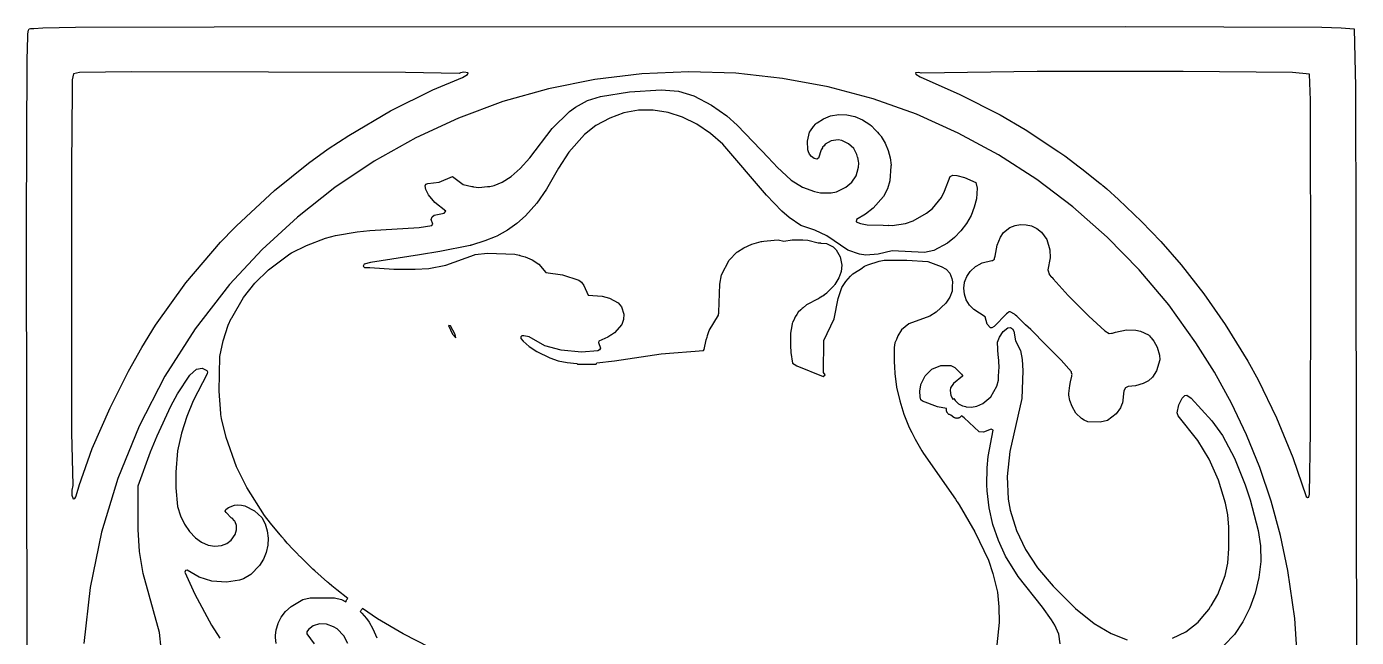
# Model space of a CAD drawing. Header units: millimetres. Extents: x 0 to 300, y 0 to 300.
# Drawn here: x 0.1 to 299.7, y 162.4 to 299.9 of the extents above; entities that cross this region are included whole.
import ezdxf

# ---------------------------------------------------------------- set-up
doc = ezdxf.new("R2010")
doc.units = ezdxf.units.MM
doc.layers.add('CUT', color=7, linetype='CONTINUOUS')

msp = doc.modelspace()

# ---------------------------------------------------------------- linework, layer by layer
at = {"layer": 'CUT'}
for points in [[(0.366, 59.9665), (0.0915, 255.6501), (0.2368, 292.4686), (0.335, 297.7414), (0.3813, 298.3266), (0.4992, 299.155), (0.669, 299.4081), (0.995, 299.4882), (1.1712, 299.4989), (1.385, 299.5118), (1.7546, 299.5342), (3.732, 299.6538), (11.1299, 299.817), (42.3861, 299.9015), (247.7192, 299.939), (291.89, 299.7865), (296.2908, 299.6503), (299.2181, 299.4518), (299.4814, 286.4292), (299.6034, 252.5407), (299.695, 149.9851)], [(286.2501, 159.7129), (285.8243, 166.6778), (284.2687, 177.4713), (282.5673, 185.3403), (280.4666, 193.0753), (277.9009, 200.6505), (274.9156, 208.0208), (271.534, 215.1784), (267.7566, 222.0919), (263.5534, 228.7608), (257.4281, 237.2612), (250.7463, 245.1882), (243.5283, 252.56), (235.8232, 259.3529), (227.6618, 265.5361), (219.0436, 271.08), (209.9972, 275.9548), (200.5883, 280.1884), (190.813, 283.6613), (180.7026, 286.3495), (170.406, 288.263), (159.8685, 289.4235), (149.2698, 289.7575), (138.6999, 289.3019), (128.1306, 288.0238), (117.6847, 285.9467), (107.4208, 283.052), (97.4323, 279.3355), (87.7744, 274.871), (78.428, 269.6176), (69.5348, 263.6772), (61.0989, 257.0366), (53.1714, 249.747), (45.8016, 241.8308), (38.0343, 231.8727), (31.2107, 221.2139), (25.4221, 209.9756), (20.6689, 198.2188), (16.982, 186.097), (14.3915, 173.6402), (12.9585, 161.0315)], [(56.3468, 161.0416), (56.1777, 162.4103), (56.1889, 162.7972), (56.1895, 162.82), (56.1897, 162.8252), (56.1898, 162.828), (56.3218, 164.1157), (56.7495, 165.5466), (56.7923, 165.634), (57.472, 166.935), (58.4394, 168.2142), (59.708, 169.3831), (62.3416, 170.9139), (63.9957, 171.3341), (69.4671, 171.3295), (71.0474, 170.9259), (72.0485, 170.4343), (72.0645, 170.5062), (72.0852, 170.5816), (72.1219, 170.6936), (72.1694, 170.8014), (72.2272, 170.904), (72.2949, 171.0005), (72.3717, 171.0899), (72.455, 171.1695), (70.0173, 173.1085), (68.883, 174.0455), (68.2711, 174.5509), (68.1455, 174.6546), (67.9129, 174.8468), (65.0639, 177.3656), (64.6152, 177.7964), (64.0625, 178.327), (62.7912, 179.5477), (62.0284, 180.2802), (61.3099, 181.0039), (61.2032, 181.116), (60.1718, 182.2001), (60.1466, 182.2266), (58.8244, 183.6164), (58.2, 184.3375), (57.6054, 185.0432), (57.3508, 185.3453), (57.1998, 185.5245), (55.0357, 188.0927), (53.7199, 189.8334), (49.6928, 196.1477), (47.4168, 200.7913), (45.0348, 207.4183), (44.0388, 211.6616), (43.8728, 212.6281), (43.8413, 212.8119), (43.8411, 212.8125), (43.8389, 212.8254), (43.499, 217.8165), (43.6512, 225.6396), (44.3576, 229.1872), (45.4883, 232.6743), (46.1834, 234.1893), (46.3319, 234.359), (48.9552, 238.9346), (51.5176, 242.1681), (54.5985, 245.1575), (59.41, 248.7661), (59.7922, 249.0106), (63.162, 250.6804), (67.427, 252.278), (69.6596, 252.8677), (74.5421, 253.7527), (77.3902, 254.0593), (88.5383, 254.7013), (91.394, 255.1406), (91.5974, 255.4762), (91.2696, 256.4862), (91.4582, 257.1174), (91.9036, 257.4672), (94.202, 257.9015), (94.5111, 258.3428), (92.0763, 260.3393), (90.6161, 262.0432), (90.0193, 263.2473), (89.8955, 264.1217), (90.0475, 264.4566), (90.4583, 264.6456), (93.0407, 264.9228), (96.0122, 266.1702), (98.4346, 264.396), (100.3951, 263.914), (100.6072, 263.914), (100.7694, 263.8558), (101.9787, 263.7035), (103.8974, 263.9068), (103.924, 263.9143), (104.4279, 263.9144), (105.408, 264.1266), (107.2274, 264.9202), (109.2713, 266.2007), (111.3177, 267.9788), (113.498, 270.4029), (118.5343, 276.9639), (122.4158, 280.8153), (123.7697, 281.7924), (126.4828, 283.3168), (129.3978, 284.2214), (135.9078, 285.2661), (143.0501, 285.6934), (146.9272, 285.4122), (150.3823, 284.33), (154.4312, 282.2735), (157.8748, 279.8731), (160.1724, 277.7585), (167.2985, 270.2956), (167.9756, 269.5593), (168.3613, 269.1827), (169.2035, 268.3006), (172.3657, 265.3539), (174.9191, 263.7657), (177.589, 262.786), (178.9209, 262.5381), (179.5665, 262.5302), (179.7179, 262.5113), (179.8782, 262.5264), (181.3782, 262.508), (182.5351, 262.7406), (184.6994, 263.7517), (186.0187, 264.9296), (186.9653, 266.3713), (187.4465, 267.9505), (187.4571, 268.1535), (187.4847, 268.2265), (187.595, 269.2383), (187.5315, 269.5839), (187.5319, 269.5908), (187.5243, 269.6233), (187.3746, 270.4389), (187.3053, 270.5595), (187.1748, 271.1175), (186.4351, 272.4642), (185.2904, 273.5416), (183.7757, 274.269), (182.9417, 274.4416), (181.3481, 274.2393), (180.0294, 273.4902), (179.765, 273.1177), (179.4442, 272.8144), (179.4071, 272.6135), (179.129, 272.2218), (178.4887, 270.287), (178.1312, 270.0848), (177.5365, 270.2091), (176.9415, 270.708), (176.4941, 271.2045), (176.2214, 271.7742), (176.0732, 272.1609), (176.0417, 274.1705), (176.4966, 276.1983), (176.6848, 276.503), (177.3746, 277.4818), (177.9043, 278.031), (177.9957, 278.1131), (178.0006, 278.1175), (178.0485, 278.1605), (178.2081, 278.3039), (179.6015, 279.2038), (181.2291, 279.8198), (183.0675, 280.1109), (184.8758, 280.0485), (186.7082, 279.6651), (188.4238, 278.9593), (190.0715, 277.9332), (190.4659, 277.5732), (191.2776, 276.6997), (191.7705, 276.1692), (192.1298, 275.7826), (192.5217, 275.3608), (192.6316, 275.2243), (193.5493, 273.6801), (194.2072, 272.0466), (194.6653, 270.3933), (194.842, 268.7546), (194.841, 268.6918), (194.8388, 268.5566), (194.8387, 268.5524), (194.8376, 268.4799), (194.5728, 265.2148), (194.0449, 263.4453), (193.1213, 261.7166), (190.8308, 259.0768), (189.0691, 257.6828), (187.0571, 256.4943), (186.9731, 255.9574), (187.9549, 255.5879), (189.497, 255.3394), (193.0923, 255.2431), (194.1659, 255.1899), (194.3657, 255.209), (195.1055, 255.1891), (198.1277, 255.6039), (199.8585, 256.2207), (202.8289, 257.914), (204.1568, 258.9968), (206.1903, 261.4896), (206.925, 262.8734), (208.1467, 266.2159), (208.7433, 266.4742), (209.7068, 266.4381), (211.4194, 265.9675), (213.9236, 264.8514), (214.2516, 263.5464), (214.0973, 261.1679), (213.6089, 259.271), (212.8703, 257.4156), (211.8238, 255.5755), (210.5849, 253.9395), (209.1308, 252.459), (207.5334, 251.1931), (204.4945, 249.5438), (202.3619, 249.068), (195.1177, 249.4305), (191.9739, 248.6695), (189.1954, 248.4862), (187.7403, 248.6806), (185.1455, 249.5965), (180.3654, 252.8553), (177.6832, 254.076), (174.5397, 255.1276), (171.8668, 256.991), (170.2692, 258.3749), (166.7637, 262.0024), (156.9216, 273.4305), (154.1722, 275.8498), (151.0889, 277.9672), (147.892, 279.5833), (144.5988, 280.6108), (141.2758, 281.1241), (137.9893, 281.0956), (134.6657, 280.4903), (131.4642, 279.3426), (128.3593, 277.6366), (125.7976, 275.6704), (122.2669, 271.654), (119.9412, 268.0899), (117.2444, 263.3115), (115.0623, 260.1792), (112.478, 257.3513), (110.5049, 255.5969), (108.4086, 254.0896), (106.0621, 252.7828), (105.6311, 252.6045), (103.307, 251.6657), (100.3425, 250.7457), (100.2455, 250.7191), (100.147, 250.6921), (100.11, 250.682), (100.0544, 250.6667), (93.2008, 249.2751), (88.6323, 248.5202), (77.5875, 246.8141), (76.1165, 246.4767), (75.9027, 246.0022), (76.238, 245.7325), (77.0353, 245.6846), (77.1043, 245.6713), (77.4588, 245.6591), (82.8187, 245.3367), (87.656, 245.3061), (90.7273, 245.4885), (94.5363, 246.2147), (101.0232, 248.5791), (101.1622, 248.604), (103.9544, 248.9057), (110.0637, 248.6885), (111.038, 248.4833), (111.2091, 248.4357), (111.2163, 248.4338), (111.5097, 248.3522), (112.4455, 248.0923), (114.0046, 247.4437), (115.491, 246.422), (117.1043, 244.5407), (120.8106, 244.0498), (124.5254, 242.8687), (125.1445, 242.3831), (125.6347, 241.6734), (126.6276, 239.4882), (129.7828, 239.2348), (131.4028, 238.8014), (133.3483, 237.7713), (134.1527, 236.841), (134.6374, 235.1746), (134.5724, 234.0149), (134.1853, 232.888), (132.5298, 230.9808), (131.8401, 230.5039), (131.7362, 230.4434), (131.7123, 230.4295), (131.5126, 230.3133), (131.0227, 230.0281), (129.0226, 229.1122), (128.944, 228.7813), (129.3589, 227.5077), (129.182, 227.1399), (128.792, 226.9014), (125.1099, 226.6457), (120.5314, 227.0472), (116.8241, 228.0886), (113.294, 230.0478), (112.1432, 230.3058), (111.6566, 230.2793), (111.4159, 230.0488), (111.4416, 229.7165), (111.9334, 229.1184), (113.3029, 227.9307), (115.0846, 226.755), (117.9601, 225.3659), (119.8665, 224.7035), (121.8515, 224.2843), (124.0285, 224.0448), (124.041, 224.0449), (124.2393, 223.8961), (128.3879, 223.9571), (128.5349, 224.2512), (132.5608, 224.652), (143.039, 226.2401), (152.5626, 227.0017), (152.7773, 227.2499), (153.2044, 229.4299), (153.4019, 230.0396), (153.4897, 230.3108), (153.5215, 230.4091), (153.8683, 231.4799), (155.9926, 234.9676), (156.0057, 235.2618), (156.0146, 235.2773), (156.0218, 235.6194), (156.3035, 241.9102), (156.6238, 244.0792), (158.3769, 247.3406), (160.0814, 249.1135), (160.0994, 249.1265), (160.1045, 249.1302), (160.1273, 249.1465), (160.2444, 249.2309), (161.6483, 250.1247), (163.4688, 250.9409), (165.553, 251.523), (165.6953, 251.5458), (165.6972, 251.546), (165.7219, 251.5489), (166.1906, 251.6037), (168.5372, 251.8778), (169.3817, 251.893), (170.7148, 251.59), (172.5692, 251.9245), (174.9899, 251.9244), (176.0759, 251.832), (178.4569, 251.2832), (178.9886, 251.2203), (179.0485, 251.2065), (179.0618, 251.2117), (180.2865, 251.0669), (181.8092, 250.3142), (182.4556, 249.7096), (183.3991, 248.0998), (183.738, 246.2543), (183.5935, 244.7966), (183.5285, 244.5793), (183.0568, 243.376), (182.2212, 241.8761), (182.1438, 241.7804), (182.0518, 241.6666), (181.8359, 241.3994), (181.8197, 241.3794), (180.3356, 239.8883), (180.3024, 239.8636), (179.7407, 239.4456), (179.69, 239.4079), (179.5051, 239.2703), (179.4408, 239.2263), (178.6593, 238.7551), (178.5526, 238.6908), (178.4748, 238.6438), (178.4508, 238.6294), (175.8276, 237.252), (175.0759, 236.5944), (174.8116, 236.435), (174.5526, 236.1366), (173.9502, 235.6096), (173.6355, 235.0799), (173.2194, 234.6003), (172.9128, 233.8632), (172.7174, 233.5342), (172.6614, 233.2586), (172.6002, 233.1113), (172.5161, 232.5431), (172.1879, 230.9276), (172.2346, 229.2742), (172.2191, 227.6187), (172.2968, 227.0672), (172.3104, 226.5843), (172.6799, 224.1589), (173.0104, 223.9507), (173.0231, 223.9359), (173.0529, 223.924), (173.6087, 223.5738), (179.5882, 221.1467), (179.9724, 221.5434), (179.669, 222.0757), (179.6776, 229.2619), (182.0351, 234.1704), (182.9684, 238.7359), (183.7961, 241.1626), (184.637, 242.5365), (185.7366, 243.7353), (186.2458, 244.2541), (187.5723, 245.1214), (188.3919, 245.6573), (188.5999, 245.7933), (188.8691, 245.9693), (189.635, 246.3328), (192.1639, 247.1557), (193.3317, 247.3197), (198.434, 247.3803), (203.1722, 247.0138), (206.1497, 245.953), (207.2632, 245.31), (208.0987, 244.4298), (208.5552, 243.1875), (208.7184, 242.5028), (208.6579, 241.4073), (208.6579, 241.407), (208.6569, 241.3939), (208.5858, 240.3937), (208.0853, 238.9988), (207.2059, 237.657), (205.0326, 235.614), (203.587, 234.7704), (198.8242, 232.9958), (197.2092, 231.659), (197.2075, 231.6557), (197.2027, 231.652), (196.3497, 230.2827), (196.1166, 229.497), (195.738, 228.7479), (195.5524, 227.6661), (195.524, 225.0205), (195.5382, 224.7275), (195.5249, 224.4647), (195.6052, 223.3475), (195.6777, 221.8547), (196.1038, 218.731), (196.8021, 215.6697), (197.7335, 212.6651), (198.9458, 209.6611), (199.5425, 208.5738), (200.284, 207.0425), (201.813, 204.4362), (202.1636, 203.7974), (209.3859, 193.4995), (209.6692, 193.0371), (209.678, 193.0229), (209.743, 192.9167), (210.1642, 192.2294), (213.7365, 186.2072), (216.7756, 179.7884), (217.8163, 176.8164), (218.8248, 172.5981), (219.1329, 169.3127), (219.1947, 165.7604), (218.7023, 160.7408)], [(232.9878, 160.9688), (232.6207, 163.1035), (231.7432, 165.1783), (231.0153, 166.3656), (228.9828, 169.1882), (223.4881, 176.0874), (220.6394, 180.7096), (219.0418, 184.2372), (217.8134, 187.8552), (216.9526, 191.5965), (216.4902, 195.3697), (216.4679, 196.7248), (216.5418, 200.5553), (216.7674, 203.1408), (217.8293, 209.0527), (217.4023, 209.319), (215.6872, 208.5884), (214.6759, 208.6898), (211.3286, 211.8278), (210.6937, 212.256), (210.6779, 212.2312), (210.6063, 212.1401), (210.5262, 212.0563), (210.4383, 211.9806), (210.3436, 211.9138), (210.2429, 211.8564), (210.1371, 211.8089), (210.0273, 211.7719), (209.9143, 211.7457), (209.7994, 211.7305), (209.6836, 211.7265), (209.5678, 211.7337), (209.4534, 211.7519), (209.3412, 211.7812), (209.2324, 211.8211), (209.1279, 211.8714), (209.0288, 211.9315), (208.2947, 212.4266), (208.0032, 212.565), (207.8992, 212.6208), (207.8012, 212.6866), (207.7101, 212.7617), (207.6268, 212.8453), (207.5522, 212.9367), (207.4869, 213.0351), (207.4316, 213.1393), (207.3867, 213.2485), (207.3529, 213.3616), (207.3303, 213.4774), (207.3191, 213.5949), (207.3196, 213.7129), (207.3317, 213.8303), (207.3544, 213.9417), (205.3452, 214.3321), (201.9505, 215.5704), (201.5944, 215.9002), (201.4192, 216.5567), (201.3591, 217.8841), (201.5621, 219.2471), (201.5892, 219.3506), (202.5254, 221.3331), (204.0765, 222.7906), (206.073, 223.6135), (208.3559, 223.6032), (209.2343, 223.1428), (210.6893, 221.6596), (210.9165, 221.3703), (210.929, 221.1963), (208.8974, 219.5504), (208.2636, 218.6081), (208.1565, 218.0151), (208.3237, 216.8912), (208.7738, 216.0549), (208.7993, 216.0793), (208.8938, 216.153), (208.9597, 216.1946), (209.2644, 215.7378), (210.0634, 215.0038), (210.9736, 214.5498), (211.697, 214.3843), (211.6941, 214.3675), (211.6771, 214.3054), (211.7567, 214.2843), (212.9727, 214.2258), (214.2047, 214.4779), (215.5191, 215.0969), (217.3099, 216.5718), (218.6692, 219.0051), (219.023, 220.3421), (219.0749, 221.1571), (219.0848, 221.1939), (219.2309, 223.3447), (219.024, 225.6343), (218.9788, 225.8258), (218.8407, 228.909), (219.2986, 230.0224), (220.1049, 231.259), (221.1606, 232.0962), (221.7266, 232.1567), (222.2053, 231.8917), (222.529, 231.369), (222.8879, 229.1845), (223.9815, 226.9806), (224.3801, 225.0079), (224.5634, 222.4338), (224.3154, 216.168), (221.6342, 204.2566), (220.9959, 198.6187), (221.2702, 193.5269), (221.7257, 191.0745), (223.1523, 186.4384), (225.1554, 182.2249), (227.8547, 178.1028), (231.3468, 173.914), (236.4252, 168.8972), (240.6354, 165.5349), (244.4594, 163.2439), (248.0805, 161.873)], [(30.4425, 159.9033), (30.0214, 163.4794), (26.3636, 176.8008), (25.5042, 181.7354), (25.1966, 186.6702), (25.2289, 196.5276), (27.9842, 204.1689), (29.4818, 207.7762), (32.5977, 214.4364), (34.126, 217.2799), (36.8853, 221.457), (38.3352, 222.7704), (39.616, 223.0054), (40.6633, 222.5389), (40.8631, 222.169), (40.8038, 221.7228), (37.6198, 215.6418), (36.1597, 212.1162), (34.9765, 208.3868), (34.1222, 204.4184), (33.6997, 199.6144), (33.6997, 196.0461), (34.1169, 191.9125), (34.7747, 189.8059), (35.7037, 187.8783), (36.8075, 186.2306), (38.141, 184.8363), (39.5134, 183.8461), (40.9948, 183.195), (42.4761, 182.9326), (43.9888, 183.0999), (45.1692, 183.5593), (46.1843, 184.2704), (47.1044, 185.5573), (47.4062, 186.6564), (47.4098, 187.59), (47.0758, 188.4478), (46.977, 188.5482), (46.9484, 188.6602), (46.4234, 189.2151), (46.1994, 189.3387), (45.0641, 190.4928), (44.844, 190.8585), (44.9653, 191.1855), (45.5807, 191.6643), (45.5811, 191.6644), (45.5819, 191.6647), (45.5828, 191.6651), (45.5843, 191.6656), (46.941, 192.1658), (47.5035, 192.2364), (48.4866, 192.1801), (49.2824, 192.0292), (51.4679, 190.9308), (53.0938, 189.3991), (53.8467, 187.9496), (54.3155, 186.3878), (54.5027, 184.7675), (54.4424, 183.1442), (54.0661, 181.5239), (53.4542, 179.9918), (52.5686, 178.5622), (50.5903, 176.5883), (48.9721, 175.581), (48.0879, 175.2513), (45.1007, 174.8196), (41.7948, 175.1001), (38.9799, 175.9688), (36.2676, 177.5732), (35.8807, 177.4943), (35.7718, 177.0816), (38.0059, 172.1698), (41.7479, 165.1714), (43.6032, 162.2501)], [(258.2926, 162.2035), (261.3025, 163.6784), (264.0443, 165.8473), (265.0871, 167.0745), (265.0894, 167.0768), (265.0933, 167.0819), (266.4294, 168.6543), (266.8585, 169.3784), (266.8824, 169.4096), (266.9532, 169.5382), (268.4682, 172.0949), (270.1476, 176.3543), (270.723, 179.0993), (270.9672, 182.4365), (270.9671, 187.2048), (270.7577, 189.9633), (270.2084, 192.6502), (268.6045, 197.7944), (266.5318, 202.518), (263.982, 206.765), (259.5151, 212.315), (259.3474, 213.0047), (259.7181, 214.7969), (260.4663, 216.2736), (261.0263, 216.8483), (261.4608, 216.984), (262.4876, 216.2883), (267.133, 211.1527), (269.5018, 207.8582), (272.2165, 202.7948), (274.6663, 196.7348), (275.7729, 193.4151), (277.5719, 186.4936), (278.0638, 183.0315), (278.1283, 179.4678), (277.7321, 175.8714), (276.9053, 172.3674), (275.7108, 169.0217), (274.1145, 165.9136), (272.1954, 163.0625), (269.9316, 160.6463)], [(90.9391, 160.1017), (84.9209, 163.1866), (79.1736, 166.6095), (75.7546, 168.9139), (75.7518, 168.9054), (75.7053, 168.798), (75.6486, 168.6956), (75.5822, 168.5992), (75.5067, 168.5098), (75.4092, 168.4052), (75.3246, 168.323), (75.2324, 168.2494), (75.2115, 168.2358), (75.6426, 167.855), (76.6453, 166.6699), (77.2561, 165.8256), (78.1325, 164.3606), (78.9942, 162.3197)], [(72.447, 161.0042), (71.5457, 162.7772), (70.064, 164.327), (69.2712, 164.8174), (67.6747, 165.3948), (66.0655, 165.4533), (64.6329, 164.9974), (63.6415, 164.1869), (63.2585, 163.6502), (63.2463, 163.2183), (64.882, 160.9461)]]:
    msp.add_lwpolyline(points, dxfattribs=at)
for points in [[(98.2803, 288.4733), (99.409, 289.1444), (99.592, 289.5409), (98.6159, 289.6934), (97.8228, 289.5104), (97.5133, 289.3673), (85.4354, 289.6362), (23.6995, 289.7277), (12.0438, 289.5759), (10.6349, 289.309), (10.3956, 287.9561), (10.3333, 285.6644), (10.1808, 268.4614), (10.2418, 208.4941), (10.5413, 196.6676), (10.4896, 196.6255), (10.2761, 195.5273), (10.3066, 194.3987), (10.5506, 193.6361), (10.9472, 193.6971), (11.1912, 194.0326), (11.9538, 196.5035), (11.9372, 196.581), (14.9016, 204.9409), (18.9014, 214.1313), (23.0523, 222.342), (26.045, 227.6561), (29.1707, 232.7122), (36.0033, 242.2595), (43.7749, 251.3773), (46.95, 254.6415), (47.3995, 255.1018), (55.9407, 263.0634), (63.5667, 269.2252), (68.0508, 272.3976), (72.6569, 275.448), (82.1132, 280.9998), (91.5999, 285.6669)], [(288.6413, 193.8863), (288.9963, 193.9751), (289.1484, 194.6877), (289.3312, 208.7663), (289.4227, 240.8867), (289.3617, 283.3743), (289.1198, 289.2576), (285.3168, 289.5754), (260.6518, 289.8192), (227.7396, 289.8192), (201.6091, 289.4693), (201.0791, 289.6324), (200.3775, 289.5104), (200.408, 289.2054), (201.4146, 288.5953), (210.3828, 284.6603), (219.4425, 280.0846), (225.0858, 276.7597), (232.6903, 271.7665), (234.0233, 270.8075), (237.249, 268.373), (237.5351, 268.1571), (238.1169, 267.718), (238.2286, 267.6337), (241.8659, 264.7065), (242.1702, 264.452), (242.413, 264.2489), (242.5393, 264.1433), (243.4457, 263.3852), (246.1218, 260.9763), (251.2888, 256.0474), (255.6033, 251.5807), (260.2427, 246.2887), (265.3431, 239.752), (270.1364, 232.882), (275.2005, 224.6147), (277.5283, 220.418), (281.6764, 211.8779), (285.3426, 202.897), (288.3694, 194.1312)], [(225.1636, 232.8184), (223.1903, 234.7694), (222.8823, 234.9681), (222.6809, 235.1578), (221.7235, 235.7355), (221.706, 235.7266), (221.6904, 235.7366), (221.4027, 235.6768), (221.1991, 235.4672), (220.8506, 235.289), (218.0975, 232.4168), (217.553, 232.0851), (217.2513, 232.1249), (216.5096, 232.9238), (216.0206, 234.55), (213.4919, 236.2001), (212.5103, 237.1833), (211.8091, 238.3904), (211.3681, 239.6838), (211.2413, 241.0111), (211.3984, 242.348), (211.4346, 242.4453), (211.4537, 242.4969), (211.4652, 242.5277), (211.5646, 242.7954), (211.9062, 243.6689), (212.6902, 244.816), (212.7383, 244.8777), (213.8544, 245.8833), (214.0008, 245.9611), (214.1925, 246.0629), (214.7295, 246.3481), (215.4099, 246.7095), (217.5642, 247.2651), (217.5726, 247.2704), (217.6986, 247.2997), (218.1218, 247.5898), (218.1578, 247.8328), (218.3273, 248.2199), (218.7582, 250.6922), (219.4933, 252.5299), (220.1524, 253.5451), (220.1579, 253.5506), (221.6339, 254.6912), (222.8018, 255.1506), (224.0019, 255.3675), (225.2957, 255.3398), (226.5294, 255.0417), (227.6661, 254.487), (228.7276, 253.6767), (229.98, 252.0033), (230.6587, 249.6905), (230.6928, 247.9041), (230.2067, 245.1896), (230.3401, 244.6873), (230.3925, 244.3778), (230.4385, 244.3168), (230.4857, 244.1391), (231.0235, 243.5406), (231.1136, 243.421), (231.3684, 243.1568), (234.7865, 239.3528), (239.39, 234.7496), (243.0142, 231.4268), (244.004, 230.8168), (244.5125, 230.928), (244.7219, 230.9126), (245.4433, 231.1317), (247.9079, 231.6711), (250.0188, 231.6097), (251.0512, 231.3629), (252.8558, 230.4999), (252.9129, 230.4596), (253.1082, 230.2844), (253.2942, 230.0446), (253.3596, 229.9602), (253.4231, 229.8783), (254.0465, 229.0744), (254.832, 227.7418), (255.3648, 225.9668), (255.4009, 224.9055), (254.6895, 222.4531), (253.7762, 220.9955), (252.8282, 220.1763), (251.6887, 219.5478), (249.9362, 219.0558), (248.3002, 218.9109), (247.6971, 218.6185), (247.3062, 217.9459), (246.9729, 215.1493), (246.9439, 215.0769), (246.9245, 215.0284), (246.8744, 214.9032), (246.5382, 214.0625), (245.5427, 212.7593), (243.6313, 211.2187), (241.9613, 210.8473), (239.17, 210.978), (238.3802, 211.339), (237.7658, 211.6934), (236.5035, 212.9222), (235.6256, 214.4301), (235.1291, 215.7723), (234.9375, 216.9726), (234.9365, 217.0213), (234.9351, 217.085), (234.9336, 217.1582), (234.9302, 217.3187), (235.1049, 219.0938), (235.2793, 219.9192), (235.6176, 221.2608), (235.5967, 221.4209), (235.6401, 221.6263), (235.5266, 221.9559), (235.4913, 222.2252), (233.1971, 224.8226), (231.4465, 226.581), (231.1865, 226.8636), (229.8177, 228.2169), (226.3406, 231.7094)], [(95.1689, 232.6203), (96.0535, 230.668), (96.8161, 229.8444), (96.6636, 230.5765), (95.596, 232.5593)]]:
    msp.add_lwpolyline(points, close=True, dxfattribs=at)

doc.saveas('drawing.dxf')
